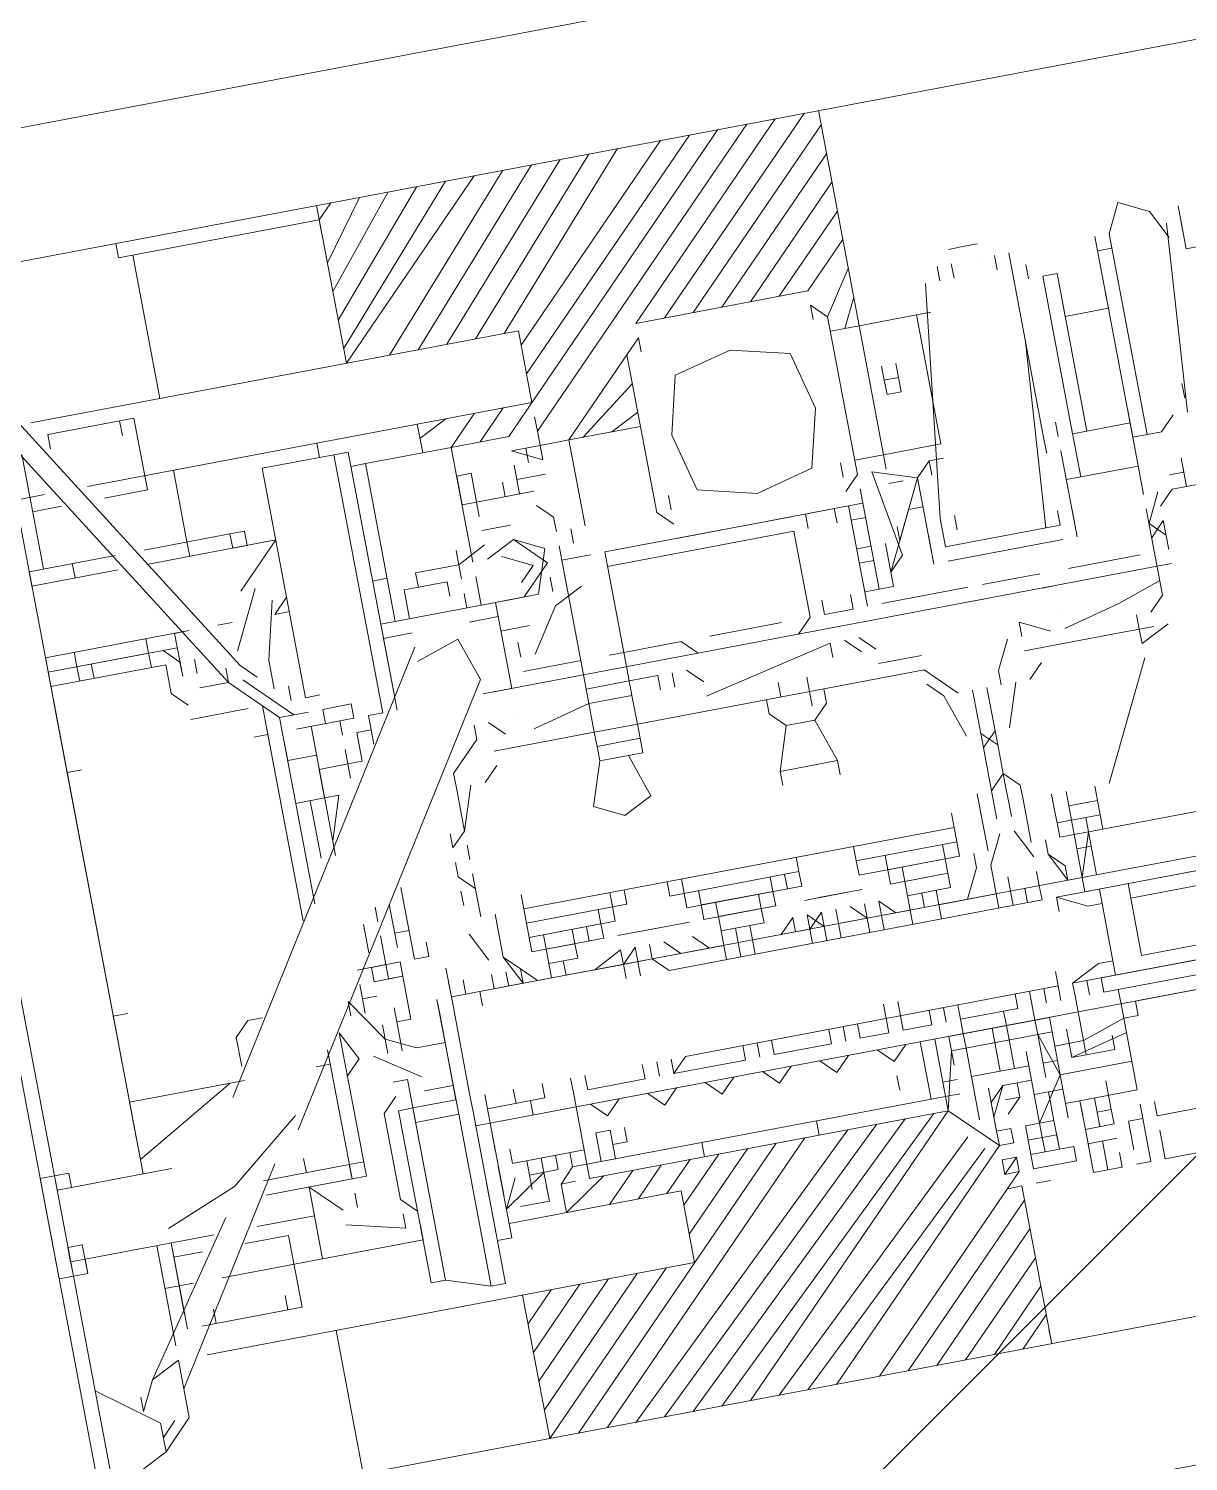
# Model space of a CAD drawing. Extents: x 407440 to 411585, y 6041728 to 6045069.
# Drawn here: x 410333.83 to 410338.39, y 6044217.36 to 6044222.99 of the extents above; entities that cross this region are included whole.
import ezdxf

# ---------------------------------------------------------------- set-up
doc = ezdxf.new("R2010")
doc.units = 0
doc.header["$LTSCALE"] = 5
doc.linetypes.add('foc-TIELINE', pattern=[1.875, 1.25, -0.625])
doc.layers.add('P-PROPOSED-EXISTING-H', color=59, linetype='Continuous')
doc.layers.add('T-TIE', color=201, linetype='foc-TIELINE')

# ---------------------------------------------------------------- blocks, each defined once
blk = doc.blocks.new('P-RIG-877')
at = {"layer": 'T-TIE', "linetype": 'ByBlock', "lineweight": 5}
for points in [[(6.5211, -32.479), (6.5211, -32.5594), (6.6359, -32.5594), (6.6359, -29.5629), (5.4304, -29.5629), (5.4304, -32.5594), (5.5337, -32.5594), (5.5337, -32.479)], [(5.5337, -29.5629), (5.5337, -32.169), (5.5796, -32.169)], [(6.5211, -32.192), (6.5211, -29.5629), (6.3144, -29.7695)], [(6.1652, -31.0324), (6.1537, -31.0324), (6.1652, -31.0324), (6.1652, -31.2276), (6.1537, -31.2276), (6.1652, -31.2161), (6.1766, -31.2161), (6.1766, -31.2046), (6.1766, -31.3768), (6.1881, -31.3768)], [(6.2685, -31.0324), (6.2685, -31.859), (6.3948, -31.859), (6.257, -31.859), (6.2455, -31.859), (6.257, -31.859), (6.2685, -31.859), (6.2685, -31.7787), (6.3259, -31.7787), (6.3259, -31.4916), (6.2685, -31.4916), (6.3144, -31.4916), (6.3144, -31.4802)], [(6.2455, -31.3768), (6.257, -31.3768), (6.2455, -31.3768), (6.2455, -31.2046), (6.257, -31.2046), (6.2455, -31.2046), (6.2455, -31.0554), (6.257, -31.0439), (6.2455, -31.0439)], [(5.8781, -31.1702), (5.8207, -31.1702), (5.6944, -31.1702), (5.6944, -31.1817), (5.66, -31.1817)], [(6.0503, -31.2391), (6.0389, -31.2161), (5.9585, -31.1702), (5.9011, -31.1702), (5.8896, -31.1817), (5.8781, -31.1931), (5.8896, -31.1817), (5.8781, -31.1931), (5.8781, -31.2046), (5.8781, -31.2161), (5.8781, -31.2276), (5.8896, -31.2391), (5.8781, -31.2276), (5.8896, -31.2391)], [(5.683, -31.1817), (5.6715, -31.1817)], [(5.683, -31.2505), (5.6715, -31.2505), (5.8437, -31.2505), (5.6715, -31.2505), (5.683, -31.2505), (5.683, -31.2391), (5.6715, -31.2391), (5.6485, -31.2276), (5.66, -31.2046), (5.683, -31.1931)], [(5.8207, -31.2046), (5.6715, -31.1931)], [(6.1652, -31.1931), (6.1652, -31.2046), (6.1766, -31.2046), (6.1766, -31.3768), (6.1881, -31.3539), (6.1881, -31.3424), (6.1766, -31.3424), (6.2455, -31.3424)], [(5.8207, -31.2505), (5.8322, -31.2505), (5.8322, -31.2276), (5.8207, -31.2161)], [(5.8667, -31.2161), (5.8552, -31.2161)], [(5.8781, -31.2161), (5.8667, -31.2161), (5.8667, -31.2276)], [(5.8781, -31.2161), (5.8781, -31.2161)], [(5.8781, -31.2161), (5.8781, -31.2161)], [(6.1652, -31.2276), (6.1652, -31.3539), (6.1307, -31.3424), (6.1652, -31.3424), (6.1307, -31.3424), (6.1307, -31.2391), (6.1192, -31.2391), (6.1077, -31.2391)], [(6.1652, -31.2391), (6.1307, -31.2391), (6.1652, -31.2276), (6.1766, -31.2276), (6.1766, -31.3539), (6.1652, -31.3539)], [(5.8322, -31.2391), (5.6715, -31.2391), (5.8322, -31.2391)], [(5.9355, -31.2391), (5.9355, -31.2505), (5.9355, -31.7901), (5.9355, -31.7672), (5.8781, -31.7672), (5.8667, -31.7672), (5.8667, -31.7557), (5.8667, -31.7442), (5.8437, -31.7213), (5.8207, -31.7442)], [(5.8781, -31.2391), (5.9011, -31.2505), (5.9126, -31.2391)], [(5.9126, -31.2505), (5.9011, -31.2391), (5.9241, -31.2391)], [(5.8092, -31.2505), (5.8207, -31.2505), (5.8207, -31.285), (5.6944, -31.285), (5.6944, -31.2965), (5.8207, -31.2965), (5.8207, -31.285), (5.8092, -31.285), (5.7978, -31.285)], [(5.7174, -31.2505), (5.7289, -31.2505), (5.7289, -31.285), (5.7174, -31.285)], [(5.8322, -31.2505), (5.8781, -31.2505)], [(5.8552, -31.2505), (5.8552, -31.308)], [(5.97, -31.262), (5.9585, -31.2505), (5.8896, -31.2505)], [(5.947, -31.2505), (5.9585, -31.285), (5.97, -31.3309)], [(5.9815, -31.2505), (5.9929, -31.2735), (5.9815, -31.2735), (5.97, -31.2735)], [(5.9241, -31.262), (5.9241, -31.3194)], [(5.9815, -31.262), (5.9815, -31.285), (5.9815, -31.3654)], [(6.3603, -31.262), (6.3603, -31.3309), (6.3488, -31.3309)], [(6.3948, -31.262), (6.3948, -31.3309), (6.3833, -31.3309), (6.3718, -31.3309)], [(6.0044, -31.2735), (6.0963, -31.3194)], [(6.28, -31.3883), (6.2914, -31.3883), (6.3029, -31.3883), (6.2914, -31.3883), (6.3029, -31.3883), (6.2914, -31.3424), (6.28, -31.3424), (6.2685, -31.3424), (6.28, -31.3424), (6.28, -31.3309), (6.2685, -31.3309), (6.2685, -31.2735), (6.257, -31.2735)], [(5.8552, -31.2965), (5.8092, -31.2965)], [(5.8322, -31.308), (5.9011, -31.308), (5.8896, -31.308), (5.8781, -31.308)], [(5.8207, -31.3194), (5.683, -31.3194)], [(5.8896, -31.3309), (5.7404, -31.3194)], [(5.8322, -31.3194), (5.8207, -31.3194)], [(5.8896, -31.3194), (5.8781, -31.3194)], [(5.8896, -31.3194), (5.8781, -31.3194)], [(5.8896, -31.3194), (5.8781, -31.3194)], [(5.8896, -31.3194), (5.8781, -31.3194)], [(5.8781, -31.4113), (5.8896, -31.4113), (5.8896, -31.3194)], [(5.9011, -31.3194), (5.9011, -31.4113), (5.9011, -31.3194)], [(5.9011, -31.4113), (5.9011, -31.3194)], [(6.1881, -31.3194), (6.1766, -31.3194)], [(6.234, -31.3194), (6.2226, -31.3194)], [(5.683, -31.3309), (5.6715, -31.3309)], [(5.9355, -31.3309), (5.9355, -31.3424)], [(5.9585, -31.3309), (5.9585, -31.3309)], [(6.1307, -31.3654), (6.1307, -31.3309), (6.0963, -31.3309)], [(6.1192, -31.3309), (6.1192, -31.3424), (6.1307, -31.3424)], [(6.1192, -31.3309), (6.1192, -31.3654), (6.1192, -31.3309)], [(5.66, -31.3424), (5.66, -31.3539), (5.66, -31.3654)], [(5.6715, -31.3424), (5.6715, -31.3424)], [(5.9241, -31.3424), (5.9241, -31.3883)], [(5.97, -31.3654), (5.9585, -31.3654), (5.97, -31.3424)], [(6.0963, -31.3654), (6.1077, -31.3654), (6.1192, -31.3654), (6.1307, -31.3654), (6.1307, -31.3424), (6.1307, -31.3539), (6.1192, -31.3539), (6.1077, -31.3539), (6.0963, -31.3539)], [(6.1422, -31.3539), (6.1537, -31.3539), (6.1652, -31.3539), (6.1537, -31.3539), (6.1422, -31.3539), (6.1307, -31.3539), (6.1422, -31.3539), (6.1422, -31.3424)], [(6.1652, -31.3424), (6.1537, -31.3424)], [(6.3488, -31.4342), (6.3603, -31.4342), (6.3488, -31.4342), (6.3488, -31.4228), (6.3144, -31.3998), (6.28, -31.4113), (6.2685, -31.4113), (6.257, -31.4113), (6.2455, -31.4113), (6.257, -31.4113), (6.2685, -31.4113), (6.2685, -31.3768), (6.257, -31.3768), (6.2455, -31.3768), (6.234, -31.3539), (6.234, -31.3424), (6.2226, -31.3424)], [(6.3374, -31.3998), (6.3374, -31.3424), (6.3029, -31.3424), (6.2914, -31.3424), (6.28, -31.3424), (6.2685, -31.3424), (6.257, -31.3424)], [(6.2685, -31.3424), (6.28, -31.3424), (6.2685, -31.3424)], [(6.2914, -31.3768), (6.28, -31.3424), (6.2914, -31.3768)], [(6.3144, -31.3424), (6.3144, -31.3998), (6.3144, -31.3424), (6.3144, -31.3998)], [(6.3603, -31.3424), (6.3488, -31.3424)], [(6.3603, -31.3424), (6.3948, -31.3424), (6.3603, -31.3424), (6.3603, -31.3539)], [(6.3603, -31.3539), (6.3603, -31.3424)], [(6.3948, -31.3424), (6.3833, -31.3424)], [(6.3948, -31.3424), (6.3948, -31.3539), (6.3948, -31.3424)], [(5.9929, -31.3539), (6.0044, -31.3654)], [(6.1537, -31.3539), (6.1652, -31.3539), (6.1652, -31.859)], [(6.3029, -31.3539), (6.2914, -31.3539)], [(6.3029, -31.3539), (6.3029, -31.3883), (6.3029, -31.3539)], [(5.6715, -31.3654), (5.6715, -31.3654)], [(5.6715, -31.3654), (5.683, -31.3654)], [(6.1192, -31.3654), (6.1077, -31.3654)], [(6.1307, -31.3768), (6.1422, -31.3768), (6.1652, -31.3654), (6.1537, -31.3654), (6.1422, -31.3768)], [(6.257, -31.3654), (6.2455, -31.3654)], [(6.3488, -31.3654), (6.3603, -31.3654), (6.3488, -31.3654), (6.3374, -31.3654), (6.3259, -31.3654)], [(6.3374, -31.3654), (6.3488, -31.3654), (6.3488, -31.3768)], [(6.3603, -31.3654), (6.3603, -31.3883), (6.3718, -31.3883), (6.3718, -31.3654)], [(6.3948, -31.3654), (6.3948, -31.3883), (6.3948, -31.3654)], [(5.6715, -31.3768), (5.683, -31.3768)], [(5.97, -31.3768), (5.9929, -31.3883), (6.0044, -31.3883)], [(6.0389, -31.3883), (6.0044, -31.3768)], [(6.3029, -31.3768), (6.2914, -31.3768), (6.2685, -31.3768)], [(6.2914, -31.3998), (6.2914, -31.3768)], [(6.3603, -31.3768), (6.3374, -31.3768)], [(6.3718, -31.3883), (6.3948, -31.3883), (6.3948, -31.3768), (6.3718, -31.3768)], [(5.8667, -31.4113), (5.683, -31.3883)], [(5.7059, -31.3883), (5.7059, -31.3998), (5.8092, -31.3998), (5.8092, -31.4457), (5.8092, -31.4687)], [(5.9355, -31.3883), (5.9355, -31.3998)], [(6.1307, -31.3883), (6.1077, -31.3883), (6.0963, -31.3883), (6.0848, -31.3883), (6.0733, -31.3998), (6.0848, -31.4113), (6.0963, -31.4113), (6.1077, -31.4113), (6.0963, -31.4113)], [(6.1422, -31.3883), (6.1192, -31.3998)], [(6.1537, -31.6409), (6.1652, -31.6409), (6.1652, -31.6983), (6.1766, -31.6868), (6.1766, -31.3883), (6.1652, -31.3883), (6.1537, -31.3883), (6.1652, -31.3883)], [(6.257, -31.6983), (6.2455, -31.6868), (6.2455, -31.3883), (6.257, -31.3883), (6.2455, -31.3883), (6.234, -31.3883)], [(6.3374, -31.3883), (6.3603, -31.3883)], [(5.8207, -31.4457), (5.8092, -31.4457), (5.7059, -31.4457), (5.7059, -31.3998)], [(5.8207, -31.3998), (5.8207, -31.4113), (5.8207, -31.3998)], [(5.8667, -31.3998), (5.8781, -31.3998)], [(5.9241, -31.3998), (5.9241, -31.4687)], [(6.0389, -31.3998), (6.0044, -31.3998)], [(6.0963, -31.3998), (6.1077, -31.3998), (6.0963, -31.3998), (6.0848, -31.3998), (6.0733, -31.3998), (6.0618, -31.3998)], [(6.3029, -31.3998), (6.2914, -31.3998), (6.28, -31.3998)], [(6.28, -31.4113), (6.3029, -31.4113), (6.3029, -31.3998), (6.3259, -31.3998), (6.3259, -31.4113), (6.3259, -31.4228), (6.3374, -31.4228), (6.3259, -31.4228), (6.3144, -31.4228), (6.3259, -31.4228), (6.3488, -31.4228), (6.3488, -31.4342), (6.3603, -31.4342), (6.3488, -31.4342), (6.3603, -31.4342), (6.3718, -31.4342), (6.3603, -31.4342), (6.3488, -31.4342), (6.3603, -31.4342), (6.3488, -31.4342), (6.3603, -31.4342)], [(6.3488, -31.3998), (6.3374, -31.3998), (6.3259, -31.3998)], [(6.3718, -31.4228), (6.3718, -31.3998), (6.3833, -31.3998), (6.3833, -31.4228), (6.3833, -31.4342), (6.3718, -31.4342), (6.3718, -31.4228), (6.3603, -31.4228)], [(5.8322, -31.4113), (5.8207, -31.4113), (5.8322, -31.4113), (5.8207, -31.4113), (5.8322, -31.4113), (5.8207, -31.4113), (5.8322, -31.4113), (5.8207, -31.4113), (5.8322, -31.4228), (5.8207, -31.4572), (5.8896, -31.4457), (5.9011, -31.4572), (5.8896, -31.4572), (5.8781, -31.4572)], [(5.8781, -31.4113), (5.8667, -31.4113)], [(5.8896, -31.4113), (5.8781, -31.4113)], [(5.8896, -31.4113), (5.8781, -31.4113)], [(5.8896, -31.4113), (5.8781, -31.4113)], [(5.8896, -31.4113), (5.8781, -31.4113)], [(5.8896, -31.4113), (5.8781, -31.4113)], [(6.0389, -31.4113), (6.0044, -31.4113)], [(6.0618, -31.4113), (6.0733, -31.4113), (6.0848, -31.4113)], [(6.1192, -31.4113), (6.1422, -31.4228), (6.1652, -31.4228), (6.1537, -31.4228)], [(6.1766, -31.4113), (6.1652, -31.4113), (6.1537, -31.4113)], [(6.3488, -31.4113), (6.3718, -31.4113), (6.3718, -31.4228), (6.3718, -31.4342), (6.3603, -31.4342), (6.3603, -31.4228), (6.3488, -31.4228), (6.3488, -31.4113), (6.3488, -31.4228), (6.3488, -31.4113), (6.3374, -31.4113)], [(6.3603, -31.4113), (6.3718, -31.4113), (6.3603, -31.4113), (6.3603, -31.4228), (6.3718, -31.4228), (6.3718, -31.4342), (6.3833, -31.4342)], [(5.7633, -31.4228), (5.7518, -31.4228), (5.7404, -31.4228)], [(5.8437, -31.4228), (5.8322, -31.4228), (5.8781, -31.4457), (5.8667, -31.4457)], [(5.8322, -31.4687), (5.9126, -31.4687), (5.9126, -31.4572), (5.9011, -31.4572), (5.8322, -31.4228), (5.9011, -31.4228), (5.8896, -31.4228), (5.8781, -31.4228)], [(6.0044, -31.4228), (5.9815, -31.4457), (5.9815, -31.6753), (5.9585, -31.6753), (5.9355, -31.6753), (5.8437, -31.6753), (5.8437, -31.5261)], [(5.8552, -31.4228), (5.8552, -31.4342)], [(6.0389, -31.4228), (6.0044, -31.4342), (5.9929, -31.4457)], [(6.1307, -31.4228), (6.1077, -31.4228), (6.0963, -31.4228), (6.0848, -31.4228)], [(6.1766, -31.4228), (6.1652, -31.4228), (6.1652, -31.4687), (6.1766, -31.4687), (6.1652, -31.4687), (6.1537, -31.4687)], [(6.2455, -31.4687), (6.257, -31.4687), (6.257, -31.4228), (6.2455, -31.4228)], [(6.3029, -31.4228), (6.3029, -31.4342), (6.2914, -31.4342), (6.28, -31.4342), (6.2685, -31.4342), (6.257, -31.4342)], [(6.3144, -31.4342), (6.3144, -31.4228), (6.3029, -31.4228), (6.2914, -31.4228)], [(6.3488, -31.4228), (6.3374, -31.4228)], [(6.3948, -31.4342), (6.3948, -31.4228)], [(5.7633, -31.4342), (5.7518, -31.4342), (5.7404, -31.4342)], [(5.8322, -31.4457), (5.8322, -31.4342)], [(6.1422, -31.4342), (6.1652, -31.4457), (6.1422, -31.4342), (6.1307, -31.4342)], [(6.28, -31.4457), (6.3029, -31.4457), (6.3029, -31.4342), (6.28, -31.4342)], [(6.3603, -31.4457), (6.3488, -31.4457), (6.3603, -31.4457), (6.3488, -31.4457), (6.3488, -31.4572), (6.3259, -31.4572), (6.3144, -31.4457), (6.3144, -31.4342), (6.3259, -31.4342), (6.3259, -31.4457)], [(6.3259, -31.4342), (6.3374, -31.4457)], [(6.3488, -31.4342), (6.3488, -31.4342)], [(6.3603, -31.4342), (6.3603, -31.4342)], [(6.3603, -31.4342), (6.3603, -31.4342)], [(6.3603, -31.4342), (6.3603, -31.4342)], [(6.3603, -31.4342), (6.3603, -31.4342)], [(6.3603, -31.4342), (6.3603, -31.4342)], [(6.3603, -31.4342), (6.3603, -31.4342)], [(6.3718, -31.4342), (6.3718, -31.4342)], [(6.3718, -31.4342), (6.3718, -31.4342)], [(6.3718, -31.4342), (6.3718, -31.4342)], [(6.3718, -31.4342), (6.3718, -31.4342)], [(6.3833, -31.4342), (6.3833, -31.4342)], [(6.3833, -31.4342), (6.3833, -31.4342)], [(5.5337, -31.4802), (5.6715, -31.6179), (5.6715, -31.4802), (5.637, -31.4457)], [(5.5337, -31.4457), (5.7059, -31.4457), (5.7059, -31.4687)], [(5.5452, -31.4457), (5.6715, -31.572)], [(5.6715, -31.549), (5.5682, -31.4457)], [(5.5911, -31.4457), (5.6715, -31.5261)], [(5.6715, -31.5031), (5.6141, -31.4457)], [(5.6944, -31.4802), (5.683, -31.4802), (5.6944, -31.4687), (5.66, -31.4457)], [(5.683, -31.4457), (5.7059, -31.4572)], [(5.97, -31.4457), (5.97, -31.4802)], [(6.1307, -31.4457), (6.1192, -31.4457), (6.1077, -31.4457), (6.0963, -31.4457)], [(6.1077, -31.7901), (6.1077, -31.4457), (6.1077, -31.7901)], [(6.1192, -31.5261), (6.1192, -31.4457), (6.1192, -31.5261)], [(6.1307, -31.5261), (6.1307, -31.4457), (6.1307, -31.5261)], [(6.2914, -31.4457), (6.3029, -31.4457), (6.2914, -31.4457), (6.28, -31.4457), (6.2685, -31.4457)], [(6.3029, -31.4457), (6.3029, -31.4687), (6.3144, -31.4687), (6.3259, -31.4687), (6.3144, -31.4687), (6.28, -31.4687), (6.2685, -31.4687), (6.28, -31.4687)], [(6.3144, -31.4457), (6.3374, -31.4572), (6.3488, -31.4572), (6.3488, -31.4457), (6.3603, -31.4457), (6.3488, -31.4457), (6.3603, -31.4457), (6.3603, -31.4572), (6.3488, -31.4572)], [(6.3488, -31.4457), (6.3488, -31.4457)], [(6.3603, -31.4457), (6.3603, -31.4457)], [(6.5211, -31.5835), (6.3833, -31.4457), (6.3718, -31.4457), (6.3718, -31.4572), (6.3718, -31.4457), (6.3833, -31.4457), (6.3833, -31.4572), (6.3718, -31.4457)], [(6.3948, -31.4572), (6.3948, -31.4457), (6.5211, -31.4457), (6.5096, -31.4457)], [(6.4062, -31.4457), (6.5211, -31.5605)], [(6.5211, -31.5376), (6.4292, -31.4457)], [(6.4522, -31.4457), (6.5211, -31.5146)], [(6.5211, -31.4916), (6.4751, -31.4457)], [(6.4981, -31.4457), (6.5211, -31.4687)], [(5.6715, -31.595), (5.5337, -31.4572)], [(5.8437, -31.4687), (5.8437, -31.4802), (5.9241, -31.4802), (5.9126, -31.4802), (5.9126, -31.4572), (5.9126, -31.4802)], [(6.1766, -31.5146), (6.1652, -31.5146), (6.1652, -31.4916), (6.1766, -31.4916), (6.1652, -31.4916), (6.1537, -31.4916), (6.1422, -31.4916), (6.1307, -31.4916), (6.1422, -31.4916), (6.1422, -31.4572), (6.1422, -31.5031), (6.1307, -31.5031), (6.1307, -31.4572), (6.1192, -31.4572)], [(6.1537, -31.4916), (6.1537, -31.4572), (6.1422, -31.4572), (6.1307, -31.4572), (6.1422, -31.4572)], [(6.2685, -31.4802), (6.28, -31.4802), (6.2914, -31.4802), (6.28, -31.4802), (6.3259, -31.4916), (6.3603, -31.4572), (6.5211, -31.6179)], [(6.3259, -31.4572), (6.3144, -31.4572)], [(6.3374, -31.4572), (6.3374, -31.4572)], [(6.3718, -31.4572), (6.3833, -31.4572)], [(5.8322, -31.4802), (5.8207, -31.4687), (5.6944, -31.4687)], [(5.8552, -31.4687), (5.8552, -31.4802)], [(5.8781, -31.4687), (5.8781, -31.4802)], [(5.8896, -31.4687), (5.8896, -31.4802)], [(6.2685, -31.4687), (6.257, -31.4687)], [(6.3374, -31.4687), (6.3259, -31.4687)], [(6.5211, -31.6409), (6.3603, -31.4687)], [(5.8207, -31.4802), (5.8092, -31.4802)], [(5.8437, -31.4802), (5.8437, -31.6179)], [(5.9355, -31.4802), (5.9355, -31.4916)], [(5.947, -31.4916), (5.9585, -31.4802)], [(6.1652, -31.4802), (6.1537, -31.4802)], [(6.257, -31.4802), (6.2455, -31.4802)], [(6.3029, -31.4802), (6.3029, -31.4916)], [(6.3488, -31.4802), (6.5211, -31.6639)], [(5.8552, -31.5146), (5.8437, -31.5146), (5.8437, -31.4916), (5.8552, -31.4916)], [(5.9126, -31.5146), (5.9241, -31.5146), (5.9241, -31.4916), (5.9126, -31.4916)], [(5.9585, -31.4916), (5.947, -31.5031)], [(6.234, -31.5146), (6.2455, -31.5146), (6.257, -31.5146), (6.257, -31.4916), (6.2455, -31.4916)], [(6.3144, -31.7787), (6.3144, -31.4916), (6.3144, -31.7787)], [(6.5211, -31.6868), (6.3259, -31.4916)], [(5.5337, -31.5031), (5.7404, -31.7098), (5.7518, -31.7098), (5.7633, -31.7098), (5.7518, -31.7098), (5.7518, -31.7213), (5.7518, -31.7327), (5.7633, -31.7098)], [(6.1307, -31.5031), (6.1192, -31.5031)], [(6.1652, -31.5031), (6.1537, -31.5146), (6.1652, -31.5146), (6.1652, -31.5376)], [(6.3144, -31.5031), (6.2685, -31.5031)], [(6.3259, -31.5031), (6.5211, -31.7098)], [(5.9585, -31.5146), (5.947, -31.5146), (5.97, -31.6179)], [(6.2685, -31.5376), (6.28, -31.5261), (6.2685, -31.5146)], [(5.7174, -31.7557), (5.7404, -31.7787), (5.7404, -31.7327), (5.5337, -31.5261)], [(5.9241, -31.5261), (5.8552, -31.5261), (5.9241, -31.5261)], [(5.8552, -31.5261), (5.8552, -31.6753)], [(5.9355, -31.5376), (5.9241, -31.5261), (5.9126, -31.5261)], [(5.9929, -31.572), (6.0044, -31.5605), (6.0044, -31.5376), (5.9929, -31.5261), (5.9815, -31.5261)], [(6.0503, -31.5261), (6.0389, -31.5261)], [(6.1192, -31.5261), (6.1307, -31.5261), (6.1192, -31.5261), (6.1077, -31.5261)], [(6.1422, -31.5261), (6.1422, -31.572)], [(6.1537, -31.5261), (6.1652, -31.5261), (6.1537, -31.5376)], [(6.1766, -31.5261), (6.1652, -31.5261), (6.1652, -31.549), (6.1766, -31.549), (6.1652, -31.549), (6.1537, -31.549)], [(6.257, -31.5261), (6.2455, -31.5261), (6.234, -31.5261)], [(6.2455, -31.5261), (6.257, -31.5261), (6.257, -31.549), (6.2455, -31.549)], [(6.3029, -31.5261), (6.2914, -31.5261)], [(6.5211, -31.7327), (6.3259, -31.5261)], [(5.9929, -31.5376), (5.9815, -31.5376), (5.97, -31.5376)], [(6.1422, -31.5376), (6.1422, -31.5605)], [(6.1537, -31.5376), (6.1537, -31.5376)], [(5.6944, -31.7098), (5.5337, -31.549)], [(5.9241, -31.549), (5.9241, -31.6065)], [(6.3259, -31.549), (6.5211, -31.7557)], [(5.9815, -31.5605), (5.97, -31.5605)], [(6.1766, -31.5605), (6.1652, -31.5605), (6.1537, -31.5605), (6.1652, -31.572), (6.1652, -31.5835), (6.1537, -31.5835), (6.1652, -31.595)], [(6.1766, -31.572), (6.1652, -31.572), (6.1537, -31.572), (6.1652, -31.5605)], [(6.2685, -31.5835), (6.28, -31.572), (6.2685, -31.5605)], [(5.5337, -31.572), (5.6715, -31.7098)], [(6.0503, -31.572), (6.0389, -31.572)], [(6.1192, -31.572), (6.1307, -31.572), (6.1192, -31.572), (6.1077, -31.572)], [(6.1192, -31.6753), (6.1192, -31.572), (6.1192, -31.6753)], [(6.1307, -31.6639), (6.1307, -31.572), (6.1307, -31.6639)], [(6.1652, -31.572), (6.1652, -31.6179)], [(6.2455, -31.6179), (6.257, -31.6179), (6.257, -31.572), (6.2455, -31.572)], [(6.5211, -31.7787), (6.3259, -31.572)], [(6.1307, -31.5835), (6.1192, -31.5835)], [(6.1192, -31.6524), (6.1307, -31.6524), (6.1422, -31.6524), (6.1422, -31.595), (6.1307, -31.595), (6.1192, -31.595)], [(6.1307, -31.595), (6.1307, -31.6524)], [(6.3259, -31.595), (6.3144, -31.595)], [(5.66, -31.7213), (5.5337, -31.6065)], [(6.2685, -31.6294), (6.28, -31.6179), (6.2685, -31.6065)], [(6.3259, -31.6065), (6.5211, -31.8016)], [(5.6944, -31.6179), (5.683, -31.6179), (5.6944, -31.6294), (5.7518, -31.6868), (5.7518, -31.7098), (5.7404, -31.7098), (5.7289, -31.7098)], [(5.6944, -31.6294), (5.8207, -31.6294), (5.8322, -31.6179)], [(5.8207, -31.6179), (5.8092, -31.6179)], [(5.9355, -31.6179), (5.9241, -31.6294), (5.9241, -31.6753), (5.9241, -31.6868)], [(5.947, -31.6294), (5.9585, -31.6179)], [(6.1766, -31.6179), (6.1652, -31.6179), (6.1537, -31.6179)], [(5.5337, -31.6294), (5.66, -31.7442)], [(5.7518, -31.6753), (5.7174, -31.6294)], [(5.7404, -31.6294), (5.7518, -31.6524)], [(5.8207, -31.6868), (5.7518, -31.6868), (5.7518, -31.6294)], [(6.1766, -31.6294), (6.1652, -31.6294), (6.1537, -31.6294)], [(6.5211, -31.8246), (6.3259, -31.6294)], [(5.9585, -31.6409), (5.947, -31.6409)], [(6.1766, -31.6409), (6.1652, -31.6409)], [(6.2455, -31.6983), (6.257, -31.6983), (6.257, -31.6409), (6.2455, -31.6409)], [(5.66, -31.7672), (5.5337, -31.6524)], [(5.9585, -31.6524), (5.947, -31.6524), (5.947, -31.6753), (5.947, -31.7098), (5.9585, -31.7098), (5.9585, -31.6753)], [(6.1652, -31.6524), (6.1537, -31.6639)], [(6.2685, -31.6753), (6.28, -31.6639), (6.2685, -31.6524)], [(6.3259, -31.6524), (6.3833, -31.7098)], [(6.1192, -31.6639), (6.1307, -31.6639), (6.1192, -31.6639), (6.1077, -31.6639)], [(6.1422, -31.6639), (6.1422, -31.7213)], [(6.1652, -31.6639), (6.1652, -31.6868)], [(5.5337, -31.6753), (5.66, -31.7901)], [(5.9929, -31.7098), (6.0044, -31.7098), (6.0044, -31.6753), (5.9929, -31.6753), (5.9929, -31.7098), (5.9815, -31.7098), (5.9815, -31.6753), (5.9929, -31.6753)], [(6.0044, -31.7098), (5.9929, -31.7098), (6.0044, -31.7098), (6.0389, -31.7213), (6.0503, -31.6983), (6.0389, -31.6753), (6.0044, -31.6868)], [(6.1192, -31.6753), (6.1077, -31.6753)], [(6.1652, -31.6753), (6.1537, -31.6868)], [(6.3603, -31.7098), (6.3259, -31.6753)], [(5.8437, -31.6868), (5.8437, -31.7098), (5.9355, -31.7098), (5.947, -31.7098)], [(6.1422, -31.6868), (6.1422, -31.7098)], [(6.1537, -31.6868), (6.1537, -31.6868)], [(6.3259, -31.6868), (6.3144, -31.6868)], [(5.66, -31.8131), (5.5337, -31.6983)], [(5.8322, -31.6983), (5.8207, -31.6983)], [(5.8667, -31.6983), (5.8781, -31.7213), (5.9126, -31.7442)], [(6.1537, -31.6983), (6.1652, -31.6983), (6.1652, -31.7213), (6.1537, -31.7098), (6.1652, -31.7098), (6.1766, -31.7098)], [(6.2685, -31.7213), (6.28, -31.7098), (6.2685, -31.6983)], [(6.3259, -31.6983), (6.3488, -31.7213)], [(5.7174, -32.0657), (5.7174, -31.7098), (5.66, -31.7098), (5.66, -32.1001)], [(5.7748, -31.7327), (5.7748, -31.7213), (5.7748, -31.7098)], [(5.8092, -31.7098), (5.8207, -31.7098), (5.8092, -31.7098), (5.7978, -31.7213)], [(5.8667, -31.7098), (5.8322, -31.7098)], [(5.8552, -31.7098), (5.8437, -31.7098)], [(5.9241, -31.7098), (5.9241, -31.7557)], [(5.97, -31.7557), (5.9585, -31.7098), (5.9815, -31.7098), (5.9815, -31.7901)], [(6.1192, -31.7098), (6.1077, -31.7098)], [(6.1192, -31.7901), (6.1192, -31.7098), (6.1192, -31.7901)], [(6.3603, -31.8475), (6.3488, -31.8475), (6.3488, -31.7098), (6.4062, -31.7098), (6.4062, -32.1001)], [(5.5337, -31.7213), (5.66, -31.8475), (5.5337, -31.8475)], [(5.7518, -31.7213), (5.7518, -31.7213)], [(5.7518, -31.7213), (5.7518, -31.7213)], [(5.7633, -31.7213), (5.7633, -31.7213)], [(5.7633, -31.7213), (5.7633, -31.7213)], [(5.7633, -31.7213), (5.7633, -31.7213)], [(5.7633, -31.7213), (5.7633, -31.7213)], [(5.7748, -31.7213), (5.7748, -31.7213)], [(5.7748, -31.7213), (5.7748, -31.7213)], [(5.7863, -31.7213), (5.7863, -31.7672)], [(5.8667, -31.7213), (5.8552, -31.7213)], [(6.1192, -31.7213), (6.1307, -31.7213), (6.1192, -31.7213), (6.1077, -31.7213)], [(6.1307, -31.7901), (6.1307, -31.7213), (6.1307, -31.7901), (6.1307, -31.7327)], [(6.1652, -31.7213), (6.1537, -31.7213), (6.1652, -31.7442)], [(6.1766, -31.7213), (6.1652, -31.7213), (6.1652, -31.7672), (6.1537, -31.7672)], [(6.2455, -31.7672), (6.257, -31.7672), (6.257, -31.7213), (6.2455, -31.7213)], [(6.3488, -31.7442), (6.3259, -31.7213)], [(5.7404, -31.7557), (5.7174, -31.7327)], [(5.7633, -31.7327), (5.7863, -31.7327)], [(5.8552, -31.7442), (5.8437, -31.7327), (5.8322, -31.7557)], [(6.0963, -31.7901), (6.1077, -31.7901), (6.1192, -31.7901), (6.1307, -31.7901), (6.1422, -31.7901), (6.1422, -31.7327), (6.1307, -31.7327), (6.1192, -31.7327)], [(6.4062, -31.7327), (6.5211, -31.8475), (6.4062, -31.8475)], [(5.6485, -31.8475), (5.5337, -31.7442)], [(5.7863, -31.7442), (5.7748, -31.7442)], [(5.8092, -31.7442), (5.8092, -31.7672)], [(5.8667, -31.7442), (5.8667, -31.7672)], [(5.8896, -31.7442), (5.8896, -31.7672)], [(6.1422, -31.7442), (6.1307, -31.7442)], [(6.2685, -31.7672), (6.28, -31.7557), (6.2685, -31.7442)], [(6.3029, -31.7442), (6.2914, -31.7442)], [(6.3259, -31.7442), (6.3488, -31.7672)], [(5.9126, -31.7557), (5.9011, -31.7557)], [(6.1652, -31.7787), (6.1537, -31.7787), (6.1422, -31.7787), (6.1307, -31.7787), (6.1422, -31.7787), (6.1422, -31.7557), (6.1307, -31.7557), (6.1422, -31.7557), (6.1537, -31.7557), (6.1537, -31.7787)], [(6.3029, -31.7557), (6.2914, -31.7557)], [(6.4981, -31.8475), (6.4062, -31.7557)], [(5.6256, -31.8475), (5.5337, -31.7672)], [(5.8437, -31.7901), (5.8322, -31.7901), (5.8207, -31.7672)], [(5.8781, -31.7901), (5.8781, -31.7672), (5.8667, -31.7672), (5.8667, -31.859), (5.8667, -31.7672), (5.8667, -31.859), (5.8781, -31.859)], [(5.9355, -31.7672), (5.9241, -31.7672)], [(5.9585, -31.7672), (5.9585, -31.7672)], [(6.3259, -31.7901), (6.3259, -31.8016), (6.3488, -31.8016), (6.3259, -31.7672)], [(5.7174, -31.7787), (5.7289, -31.8016)], [(5.7404, -31.8475), (5.7404, -31.7787), (5.8322, -31.7787)], [(5.8667, -31.7787), (5.8437, -31.7787)], [(5.97, -31.7787), (5.9585, -31.7901)], [(6.2455, -31.7787), (6.257, -31.7787), (6.2685, -31.7787), (6.3144, -31.7787), (6.3144, -31.7901), (6.3259, -31.8016)], [(6.3029, -31.7787), (6.3029, -31.8361), (6.2914, -31.8361)], [(6.4062, -31.7787), (6.4751, -31.8475)], [(5.5337, -31.7901), (5.6026, -31.8475)], [(5.8437, -31.8246), (5.8322, -31.8246), (5.8322, -31.7901), (5.8207, -31.7901)], [(5.8667, -31.7901), (5.8552, -31.7901)], [(6.2455, -31.9968), (5.9241, -31.7901), (5.8896, -31.8016), (5.9011, -31.8361)], [(5.9929, -31.7901), (6.0044, -31.8016)], [(6.1652, -31.7901), (6.1537, -31.8016)], [(5.7404, -31.8016), (5.7174, -31.8016)], [(5.8552, -31.8016), (5.8437, -31.8016), (5.8437, -31.8361)], [(6.0044, -31.8131), (6.0389, -31.8246), (6.0044, -31.8246), (5.9929, -31.8246), (5.97, -31.8016), (5.9585, -31.8016)], [(6.1652, -31.8016), (6.1652, -31.8475), (6.1537, -31.8475)], [(6.2455, -31.8475), (6.257, -31.8475), (6.257, -31.8016), (6.2455, -31.8016)], [(6.3259, -31.8246), (6.3144, -31.8246), (6.3144, -31.8016), (6.3029, -31.8016), (6.3144, -31.8016)], [(6.4062, -31.8016), (6.4522, -31.8475)], [(5.5796, -31.8475), (5.5337, -31.8131)], [(6.1077, -31.8131), (6.1307, -31.8131), (6.1422, -31.8131)], [(6.1652, -31.8131), (6.1537, -31.8131)], [(6.2685, -31.8131), (6.257, -31.8131)], [(6.3374, -31.8361), (6.3374, -31.8131), (6.3144, -31.8131), (6.3029, -31.8131)], [(6.3144, -31.8361), (6.3374, -31.8475), (6.3144, -31.8131)], [(6.3374, -31.8131), (6.3259, -31.8131)], [(6.0389, -31.8246), (6.0503, -31.8361), (6.0389, -31.8361)], [(6.0848, -31.8246), (6.0733, -31.8361), (6.0618, -31.8361)], [(6.0733, -31.8246), (6.0963, -31.8246), (6.1077, -31.8246)], [(6.1422, -31.8246), (6.1192, -31.8361)], [(6.1652, -31.8246), (6.1537, -31.8246)], [(6.257, -31.8246), (6.2455, -31.8246)], [(6.4062, -31.8246), (6.4292, -31.8475)], [(5.5567, -31.8475), (5.5452, -31.8475), (5.5337, -31.8361)], [(5.8781, -31.8361), (5.8781, -31.859), (5.9241, -31.859), (5.7289, -31.859), (5.7289, -31.9279)], [(5.8667, -31.8361), (5.8552, -31.8361)], [(5.8896, -31.8361), (6.2111, -32.0427)], [(6.0963, -31.8361), (6.0848, -31.8361)], [(6.1652, -31.8361), (6.1766, -31.8361)], [(6.1766, -31.8361), (6.1766, -31.8361)], [(6.2455, -31.8361), (6.2455, -31.8361)], [(5.5452, -31.8475), (5.5452, -32.0083), (5.5337, -32.0083)], [(5.7404, -31.859), (5.7404, -31.8475), (5.8667, -31.8475)], [(5.8322, -31.8475), (5.8322, -31.859)], [(6.1881, -31.8475), (6.1881, -31.8475)], [(6.234, -31.8475), (6.234, -31.8475)], [(6.3603, -31.859), (6.3603, -31.8475), (6.3029, -31.8475), (6.3259, -31.8475), (6.2685, -31.8475), (6.257, -31.8475)], [(6.2914, -31.8475), (6.28, -31.8475)], [(6.5096, -31.8475), (6.5211, -31.8475), (6.5211, -32.0083)], [(5.9355, -31.859), (5.7289, -31.859)], [(6.1422, -31.859), (6.1652, -31.859), (6.1537, -31.859), (6.1652, -31.859), (6.1766, -31.859), (6.1996, -31.859), (6.2111, -31.859), (6.2226, -31.859), (6.2111, -31.859)], [(6.2226, -31.859), (6.2455, -31.859), (6.234, -31.859)], [(6.234, -31.9049), (6.3833, -31.9049), (6.3948, -31.8705), (6.3948, -31.859)], [(6.3259, -31.859), (6.3144, -31.859)], [(5.9585, -31.882), (5.9355, -31.882), (5.9355, -31.8705), (5.7289, -31.8705), (5.7289, -31.9279), (5.9126, -31.9279), (5.9126, -31.9164)], [(6.0733, -31.882), (6.1307, -31.882), (6.1307, -31.8705), (6.1192, -31.8705)], [(6.2455, -31.9049), (6.2455, -31.8705), (6.1766, -31.8705), (6.1652, -31.8705), (6.257, -31.8705), (6.3948, -31.8705)], [(6.1996, -31.9164), (6.1881, -31.9164), (6.1996, -31.8935), (6.1996, -31.8705)], [(6.234, -31.882), (6.234, -31.8705), (6.234, -31.8935)], [(6.257, -31.8705), (6.257, -31.9049)], [(5.7289, -31.882), (5.7174, -31.882)], [(5.947, -31.882), (5.947, -31.8935)], [(6.1077, -31.882), (6.1077, -31.8935)], [(5.947, -31.9049), (5.9355, -31.9049), (5.9355, -31.9394), (5.9355, -31.8935), (5.9241, -31.8935), (5.9241, -31.9164), (5.9355, -31.9164)], [(5.947, -31.8935), (5.97, -31.8935), (5.947, -31.8935)], [(5.9815, -31.9279), (5.9929, -31.9279), (5.9815, -31.9279), (5.97, -31.9279), (5.97, -31.9049), (5.97, -31.8935)], [(6.1766, -31.9049), (6.1766, -31.8935), (6.1422, -31.8935), (6.1422, -31.9049), (6.1307, -31.9049), (6.1192, -31.9049), (6.1077, -31.9049), (6.1192, -31.9049), (6.1077, -31.9049)], [(6.1422, -31.8935), (6.1307, -31.8935)], [(6.1766, -31.8935), (6.1652, -31.8935)], [(6.1996, -31.9279), (6.2226, -31.8935)], [(5.97, -31.9279), (5.97, -31.9049), (5.9815, -31.9049), (5.97, -31.9049), (5.9585, -31.9049)], [(6.0963, -31.9049), (6.0848, -31.9049)], [(6.1422, -31.9164), (6.1307, -31.9164), (6.1307, -31.9049), (6.1307, -31.9279)], [(6.1996, -31.9049), (6.1881, -31.9049), (6.1766, -31.9049), (6.1652, -31.9049)], [(6.2226, -31.9164), (6.2226, -31.9049), (6.3833, -31.9049), (6.2455, -31.9049), (6.2455, -31.9164), (6.3833, -31.9164), (6.3833, -31.9049)], [(5.9929, -31.9509), (5.9929, -31.9279), (5.9929, -31.9164), (6.0274, -31.9279), (6.0389, -31.9279), (5.9355, -31.9279)], [(6.1192, -31.9164), (6.1077, -31.9164), (6.0963, -31.9164)], [(6.1537, -31.9164), (6.1537, -31.9279)], [(6.1766, -31.9164), (6.1881, -31.9164), (6.1537, -31.9394), (6.1652, -31.9394)], [(6.234, -31.9164), (6.2455, -31.9279), (6.3144, -31.9279), (6.3259, -31.9164), (6.3488, -31.9164), (6.3488, -31.9279)], [(6.3374, -31.9164), (6.3488, -31.9164), (6.3488, -32.0772)], [(5.9241, -31.9279), (5.9241, -31.9394), (5.9241, -31.9509), (5.8896, -31.9853), (5.8781, -31.9853), (5.8896, -31.9853), (5.6485, -32.1346), (5.6256, -32.1575)], [(5.8207, -31.9624), (5.7863, -31.9279), (5.7863, -32.0312)], [(5.8322, -31.9279), (5.8437, -31.9394), (5.8437, -31.9279)], [(5.9585, -31.9279), (5.9585, -31.9509), (5.9355, -31.9509)], [(6.1652, -31.9279), (6.1422, -31.9279)], [(6.3259, -31.9738), (6.3374, -31.9279), (6.3259, -31.9279)], [(5.8322, -31.9394), (5.8781, -31.9509), (5.8896, -31.9509), (5.9011, -31.9509), (5.8781, -31.9509)], [(5.9241, -31.9394), (5.9126, -31.9509), (5.9011, -31.9624), (5.8896, -31.9738)], [(5.9126, -31.9394), (5.9011, -31.9394)], [(6.0389, -31.9394), (5.9929, -31.9394)], [(6.2111, -31.9509), (6.1996, -31.9394), (6.1766, -31.9509), (6.2914, -31.9509), (6.2914, -31.9624), (6.28, -31.9624), (6.28, -32.0312)], [(5.7748, -31.9624), (5.7863, -31.9624), (5.7863, -31.9509), (5.7748, -31.9509), (5.7748, -31.9624), (5.7863, -31.9624), (5.7748, -31.9624), (5.7748, -32.0312)], [(5.8207, -31.9509), (5.8667, -31.9738)], [(5.9241, -31.9509), (6.0733, -31.9509), (6.0618, -31.9509)], [(6.1652, -31.9509), (6.1652, -31.9509)], [(6.28, -31.9509), (6.28, -31.9624), (6.2914, -31.9624), (6.2914, -32.0312)], [(5.8896, -31.9624), (5.8781, -31.9738), (5.637, -32.1231), (5.66, -32.1231), (6.257, -32.1231), (6.1996, -32.1231)], [(5.9011, -31.9624), (5.9011, -31.9624)], [(5.9241, -31.9624), (6.0848, -31.9624), (5.9355, -31.9624), (5.9355, -31.9738), (5.9355, -31.9624), (5.9126, -31.9624)], [(6.1996, -31.9738), (6.1996, -31.9624), (6.1881, -31.9624), (6.2914, -31.9624), (6.1881, -31.9624)], [(6.3144, -31.9624), (6.3029, -31.9624)], [(5.8437, -31.9738), (5.8437, -31.9853), (5.8437, -31.9738)], [(5.9126, -32.0198), (5.9126, -31.9738)], [(6.3488, -31.9968), (6.2914, -31.9968), (6.3144, -31.9738)], [(5.8896, -31.9853), (5.8896, -32.0083), (5.8896, -31.9853), (5.8896, -31.9968)], [(5.66, -31.9968), (5.5452, -31.9968)], [(5.7863, -31.9968), (5.7748, -31.9968), (5.7174, -31.9968)], [(6.3029, -32.1116), (6.28, -32.0542), (6.234, -31.9968)], [(6.28, -31.9968), (6.2685, -31.9968)], [(6.3144, -31.9968), (6.3144, -32.0427)], [(6.4062, -31.9968), (6.5211, -31.9968)], [(5.8781, -32.1231), (6.257, -32.1231), (5.9355, -32.1231), (5.9355, -32.1116), (5.9355, -32.1231), (5.8437, -32.1231), (5.8437, -32.0083), (5.8437, -32.0198), (5.8781, -32.0198), (5.8667, -32.0198), (5.8552, -32.0312), (5.8552, -32.0198)], [(6.1537, -32.0083), (6.1537, -32.0198), (6.1652, -32.0312), (6.1881, -32.0312)], [(5.7289, -32.0542), (5.7289, -32.0198), (5.6715, -32.0198), (5.6715, -32.0886), (5.683, -32.0886)], [(5.8667, -32.0427), (5.8552, -32.0427), (5.8667, -32.0427), (5.8552, -32.0427), (5.8667, -32.0427), (5.8552, -32.0427), (5.8667, -32.0427), (5.8552, -32.0427), (5.8667, -32.0427), (5.8552, -32.0427), (5.8667, -32.0427), (5.8552, -32.0427), (5.8552, -32.1231), (5.8667, -32.1231), (5.8667, -32.0312), (5.8896, -32.0312), (5.9011, -32.0198)], [(6.2685, -32.0198), (6.4292, -32.1231), (6.4062, -32.1231), (6.4177, -32.146), (6.3029, -32.0657)], [(6.3833, -32.1001), (6.3833, -32.0198), (6.3259, -32.0198), (6.3259, -32.0542)], [(5.683, -32.0312), (5.6715, -32.0312)], [(5.8552, -32.0312), (5.8552, -32.1231)], [(6.1996, -32.0312), (6.1996, -32.1231), (6.1996, -32.0312)], [(6.3833, -32.0312), (6.3718, -32.0312)], [(6.2455, -32.1231), (6.1996, -32.0427)], [(5.7863, -32.0542), (5.7863, -32.1231), (5.7748, -32.1231), (5.7863, -32.1231), (5.7748, -32.1231), (5.7748, -32.0542)], [(6.3144, -32.0772), (6.3144, -32.1805), (6.3259, -32.1805), (6.3144, -32.1805)], [(5.7289, -32.1116), (5.7289, -32.0886)], [(5.7863, -32.0886), (5.7748, -32.0886)], [(6.3259, -32.0886), (6.3259, -32.1116)], [(6.3833, -32.0886), (6.3718, -32.0886)], [(5.7174, -32.1001), (5.7174, -32.1231)], [(5.8552, -32.1001), (5.8437, -32.1001)], [(5.8552, -32.1001), (5.8437, -32.1001)], [(5.8552, -32.1001), (5.8437, -32.1001)], [(5.8552, -32.1001), (5.8437, -32.1001)], [(5.8667, -32.1001), (5.8552, -32.1001)], [(5.8667, -32.1001), (5.8552, -32.1001)], [(5.8667, -32.1001), (5.8552, -32.1001)], [(6.257, -32.1001), (6.257, -32.1231), (6.257, -32.1805), (6.2455, -32.1805), (6.257, -32.1805), (6.2455, -32.1805), (6.257, -32.1805), (6.257, -32.192), (6.257, -32.1805), (6.2455, -32.1805), (6.2455, -32.192), (6.257, -32.192), (6.2455, -32.192), (6.2455, -32.1805), (6.2455, -32.2034), (6.3259, -32.2034), (6.3259, -32.1805)], [(6.3488, -32.1001), (6.3488, -32.1231)], [(5.683, -32.1116), (5.7748, -32.1116), (5.6944, -32.1116)], [(6.1307, -32.1231), (6.1307, -32.1116), (6.1307, -32.1231)], [(6.3718, -32.1116), (6.3144, -32.1116), (6.3833, -32.1116)], [(5.9241, -32.1231), (5.9126, -32.1231)], [(6.1422, -32.1231), (6.1307, -32.1231)], [(6.1881, -32.1231), (6.1766, -32.1231)], [(6.3948, -32.1231), (6.3144, -32.1231)], [(6.4522, -32.1346), (6.4637, -32.146), (6.4522, -32.146), (6.4177, -32.192), (6.4981, -32.192), (6.4751, -32.146), (6.4522, -32.1231), (6.4292, -32.1231)], [(6.4177, -32.146), (6.4407, -32.1575), (6.4292, -32.1575)], [(6.4522, -32.146), (6.4751, -32.146)], [(6.4751, -32.146), (6.4751, -32.146)], [(6.2455, -32.1805), (6.257, -32.1805), (6.2455, -32.1805)], [(6.3259, -32.192), (6.2455, -32.192), (6.3259, -32.192), (6.2455, -32.192), (6.0274, -32.192)], [(6.3144, -32.192), (6.3029, -32.192), (6.3259, -32.192), (6.4177, -32.192)], [(6.4981, -32.2034), (6.0389, -32.2034)]]:
    blk.add_lwpolyline(points, dxfattribs=at)
for points in [[(5.7978, -31.2046), (5.8092, -31.2046)], [(5.8552, -31.2161), (5.8667, -31.2161)], [(6.257, -31.2276), (6.2455, -31.2276), (6.2455, -31.3539), (6.257, -31.3539)], [(5.8322, -31.2505), (5.8437, -31.2505)], [(6.234, -31.262), (6.1881, -31.262), (6.1881, -31.3194), (6.234, -31.3194)], [(5.683, -31.308), (5.6944, -31.308)], [(5.8092, -31.308), (5.8207, -31.308)], [(5.8092, -31.308), (5.8207, -31.308)], [(5.6715, -31.3194), (5.683, -31.3194)], [(5.8207, -31.3194), (5.8322, -31.3194)], [(5.8207, -31.3194), (5.8322, -31.3194)], [(5.8781, -31.3194), (5.8896, -31.3194)], [(5.8781, -31.3194), (5.8896, -31.3194)], [(6.1077, -31.3539), (6.1077, -31.3309)], [(6.3259, -31.3424), (6.3374, -31.3424)], [(6.3488, -31.3424), (6.3603, -31.3424)], [(6.3833, -31.3424), (6.3948, -31.3424)], [(6.3603, -31.3539), (6.3718, -31.3539)], [(6.3718, -31.3539), (6.3833, -31.3539)], [(6.3833, -31.3654), (6.3948, -31.3654)], [(6.3374, -31.3883), (6.3488, -31.3883)], [(6.0389, -31.3998), (6.0503, -31.3998), (6.0389, -31.4113), (6.0503, -31.4113), (6.0618, -31.4113), (6.0503, -31.4113)], [(6.0503, -31.3998), (6.0618, -31.3998)], [(6.1766, -31.3998), (6.1652, -31.3998)], [(6.2455, -31.3998), (6.257, -31.3998)], [(6.28, -31.3998), (6.2685, -31.3998), (6.2685, -31.4802), (6.28, -31.4802)], [(6.3833, -31.4228), (6.3833, -31.3998)], [(5.8781, -31.4113), (5.8896, -31.4113)], [(5.8781, -31.4113), (5.8896, -31.4113)], [(6.2914, -31.4113), (6.3029, -31.4113)], [(6.3029, -31.4113), (6.3144, -31.4113)], [(6.3259, -31.4113), (6.3374, -31.4113)], [(5.7633, -31.4228), (5.7518, -31.4228), (5.7518, -31.4342), (5.7633, -31.4342)], [(6.3259, -31.4572), (6.3374, -31.4572)], [(5.7633, -31.4916), (5.7174, -31.5031), (5.7059, -31.549), (5.7174, -31.595), (5.7633, -31.6065), (5.8092, -31.595), (5.8207, -31.549), (5.8092, -31.5031)], [(6.1652, -31.5146), (6.1766, -31.5146)], [(6.2455, -31.5146), (6.257, -31.5146)], [(6.0389, -31.5261), (6.0044, -31.5376), (6.0044, -31.5605), (6.0389, -31.572)], [(6.1652, -31.5261), (6.1766, -31.5261)], [(6.2455, -31.5605), (6.257, -31.5605)], [(5.9815, -31.572), (5.9929, -31.572)], [(6.1307, -31.6409), (6.1422, -31.6409), (6.1537, -31.6409), (6.1537, -31.6065), (6.1422, -31.6065), (6.1307, -31.6065), (6.1422, -31.6065), (6.1422, -31.6409)], [(6.2455, -31.6294), (6.257, -31.6294)], [(5.9929, -31.6753), (6.0044, -31.6753)], [(6.2455, -31.7098), (6.257, -31.7098)], [(5.7518, -31.7213), (5.7633, -31.7213)], [(5.8322, -31.7672), (5.8207, -31.7442), (5.8322, -31.7213), (5.8667, -31.7327), (5.8667, -31.7557), (5.8667, -31.7327), (5.8322, -31.7213), (5.8207, -31.7442)], [(6.3029, -31.7557), (6.2914, -31.7557), (6.2914, -31.7672), (6.3144, -31.7672), (6.3144, -31.7557), (6.3029, -31.7557), (6.3029, -31.7442)], [(6.2914, -31.7557), (6.3029, -31.7557)], [(5.7978, -31.7672), (5.7863, -31.7672), (5.7863, -31.7787), (5.7633, -31.7787), (5.7633, -31.7672)], [(6.3029, -31.7901), (6.3144, -31.7901)], [(6.1537, -31.8016), (6.1422, -31.8131), (6.1652, -31.8016)], [(6.3029, -31.8016), (6.3144, -31.8016)], [(6.0503, -31.8246), (6.0618, -31.8246)], [(6.0963, -31.8246), (6.1077, -31.8246)], [(6.3029, -31.8246), (6.3144, -31.8246)], [(5.8437, -31.8361), (5.8552, -31.8361)], [(6.2914, -31.8361), (6.3029, -31.8361)], [(6.1881, -31.859), (6.1996, -31.859)], [(6.1192, -31.8935), (6.0848, -31.8935)], [(6.1422, -31.8935), (6.1307, -31.8935), (6.1307, -31.9164), (6.1422, -31.9164)], [(5.9355, -31.9049), (5.947, -31.9049)], [(5.8667, -32.0083), (5.8781, -32.0083)], [(5.8437, -32.0427), (5.8552, -32.0427)], [(5.8437, -32.0427), (5.8552, -32.0427)], [(5.8552, -32.0427), (5.8667, -32.0427)], [(5.8552, -32.0886), (5.8667, -32.0886)], [(5.8552, -32.0886), (5.8667, -32.0886)], [(5.8552, -32.1001), (5.8667, -32.1001)], [(5.8552, -32.1001), (5.8667, -32.1001)], [(6.3259, -32.192), (6.3259, -32.1805), (6.3029, -32.1805), (6.3029, -32.192)], [(6.3144, -32.1805), (6.3259, -32.1805), (6.3144, -32.1805), (6.3259, -32.1805), (6.3144, -32.1805), (6.3144, -32.192)]]:
    blk.add_lwpolyline(points, close=True, dxfattribs=at)

msp = doc.modelspace()

# ---------------------------------------------------------------- hatches: boundary and pattern name
at = {"layer": 'P-PROPOSED-EXISTING-H'}
h = msp.add_hatch(dxfattribs=at)
h.set_pattern_fill('ANSI31', color=256, scale=3.498392, style=0)
h.set_pattern_definition([(45, (-102.852, 2739.382), (-7.854113246, 7.854113246), [])])
edge = h.paths.add_edge_path()
edge.add_line((410849.5655, 6043843.7666), (410381.5806, 6043755.2579))
edge.add_line((410381.5806, 6043755.2579), (409934.7116, 6043670.7427))
edge.add_line((409934.7116, 6043670.7427), (409814.1057, 6044308.4396))
edge.add_line((409814.1057, 6044308.4396), (410263.9451, 6044377.3752))
edge.add_line((410263.9451, 6044377.3752), (410794.8504, 6044458.7336))
edge.add_line((410794.8504, 6044458.7336), (411169.2731, 6044565.4105))
edge.add_line((411169.2731, 6044565.4105), (411290.0016, 6043927.0651))
edge.add_line((411290.0016, 6043927.0651), (411039.0674, 6043879.6066))
edge.add_arc((410922.4027, 6043977.5543), 152.33, 241.435078, 319.984322, ccw=False)

# ---------------------------------------------------------------- block references
at = {"layer": 'T-TIE', "linetype": 'ByBlock', "xscale": 4.999999999955019, "yscale": 4.999999999955019, "zscale": 4.999999999955019, "rotation": 280.7096999997605}
msp.add_blockref('P-RIG-877', (410486.2804, 6044279.077), dxfattribs=at)

doc.saveas('drawing.dxf')
